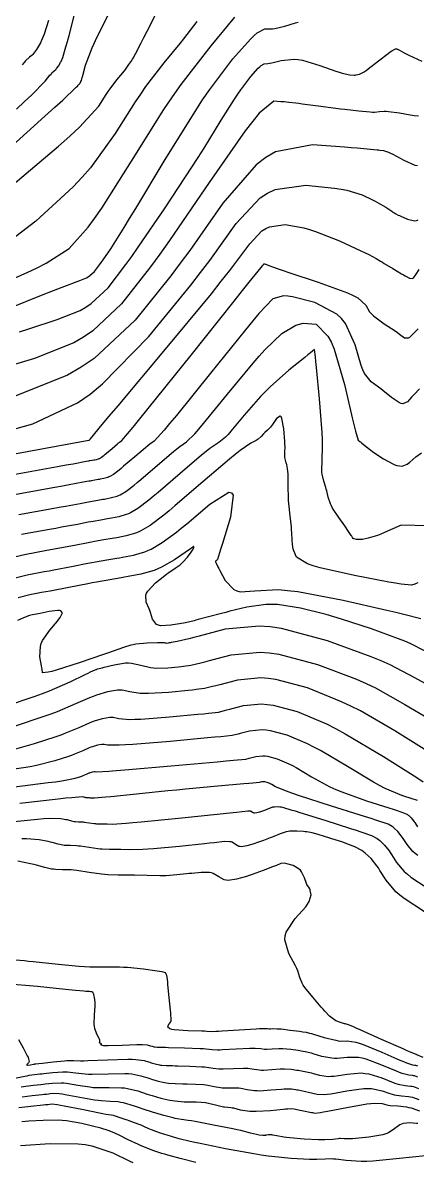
# Model space of a CAD drawing. Header units: metres. Extents: x 837117 to 838479, y 1189012 to 1191015.
# Drawn here: x 837752.4 to 837797.5, y 1190197.5 to 1190327.7 of the extents above; entities that cross this region are included whole.
import ezdxf

# ---------------------------------------------------------------- set-up
doc = ezdxf.new("R2010")
doc.units = ezdxf.units.M
doc.header["$LTSCALE"] = 0.3
doc.layers.add('COTAS 10', color=1, linetype='Continuous')
doc.layers.add('COTAS INT', color=252, linetype='Continuous')

msp = doc.modelspace()

# ---------------------------------------------------------------- linework, layer by layer
at = {"layer": 'COTAS 10'}
for points in [[(837749.16, 1190311.8), (837754.96, 1190317.01), (837756.08, 1190318.02), (837756.99, 1190318.85), (837758.54, 1190320.3), (837758.7, 1190320.49), (837758.73, 1190320.53), (837758.76, 1190320.56), (837758.84, 1190320.63), (837758.89, 1190320.68), (837758.91, 1190320.69), (837758.92, 1190320.71), (837758.98, 1190320.79), (837759.04, 1190320.89), (837759.05, 1190320.92), (837759.07, 1190320.95), (837759.12, 1190321.08), (837759.23, 1190321.44), (837759.28, 1190321.61), (837759.33, 1190321.81), (837759.6, 1190322.82), (837760.37, 1190324.82), (837760.75, 1190325.65), (837761.19, 1190326.59), (837763.4, 1190331.02)], [(837752.05, 1190292.34), (837753.1, 1190292.72), (837756.36, 1190293.76), (837758.99, 1190294.81), (837759.64, 1190295.19), (837760.25, 1190295.6), (837762.18, 1190297.4), (837764.22, 1190300.04), (837764.9, 1190300.98), (837765.63, 1190302.02), (837768.7, 1190306.53), (837771.76, 1190311.17), (837772.48, 1190312.29), (837773.16, 1190313.34), (837775.13, 1190316.53), (837776.63, 1190318.95), (837777.01, 1190319.51), (837777.36, 1190320.03), (837778.49, 1190321.52), (837779.34, 1190322.48), (837779.52, 1190322.65), (837779.67, 1190322.79), (837780.04, 1190322.99), (837780.46, 1190323.02), (837780.66, 1190323.05), (837780.89, 1190323.1), (837781.98, 1190323.38), (837783.46, 1190323.52), (837783.92, 1190323.47), (837784.41, 1190323.39), (837786.39, 1190322.81), (837788.23, 1190322.15), (837788.62, 1190322.02), (837788.97, 1190321.91), (837789.83, 1190321.71), (837790.33, 1190321.69), (837790.45, 1190321.7), (837790.57, 1190321.71), (837790.94, 1190321.79), (837791.47, 1190322.09), (837791.69, 1190322.24), (837791.94, 1190322.42), (837793.1, 1190323.31), (837794.23, 1190324.17), (837794.46, 1190324.34), (837794.65, 1190324.48), (837795.04, 1190324.71), (837795.2, 1190324.7), (837795.25, 1190324.68), (837795.3, 1190324.66), (837795.51, 1190324.53), (837796.04, 1190324.24), (837796.29, 1190324.12), (837796.59, 1190323.97), (837798.05, 1190323.3)], [(837751.37, 1190276.06), (837756.38, 1190276.97), (837757.37, 1190277.15), (837758.18, 1190277.29), (837759.66, 1190277.56), (837759.98, 1190277.62), (837760.05, 1190277.64), (837760.13, 1190277.65), (837760.34, 1190277.69), (837760.53, 1190277.72), (837760.59, 1190277.73), (837760.65, 1190277.74), (837760.86, 1190277.78), (837761.08, 1190277.84), (837761.14, 1190277.87), (837761.2, 1190277.9), (837761.41, 1190278.02), (837761.73, 1190278.26), (837761.86, 1190278.36), (837762, 1190278.48), (837762.63, 1190279.03), (837763.25, 1190279.56), (837763.38, 1190279.67), (837763.5, 1190279.75), (837763.75, 1190279.93), (837765.05, 1190281.46), (837765.81, 1190282.41), (837766.76, 1190283.58), (837771.67, 1190289.71), (837776.59, 1190295.87), (837777.55, 1190297.07), (837778.33, 1190298.04), (837779.67, 1190299.71), (837779.83, 1190299.9), (837779.86, 1190299.95), (837779.89, 1190299.98), (837779.95, 1190300.07), (837779.99, 1190300.11), (837780.01, 1190300.12), (837780.02, 1190300.13), (837780.07, 1190300.14), (837780.18, 1190300.1), (837780.23, 1190300.08), (837780.29, 1190300.06), (837780.56, 1190299.94), (837781.63, 1190299.56), (837782.19, 1190299.37), (837782.85, 1190299.14), (837786.22, 1190298.03), (837789.55, 1190296.8), (837790.2, 1190296.51), (837790.73, 1190296.23), (837791.66, 1190295.39), (837792.08, 1190294.63), (837792.29, 1190294.41), (837792.54, 1190294.17), (837793.76, 1190293.27), (837795.01, 1190292.46), (837795.28, 1190292.27), (837795.52, 1190292.11), (837796.08, 1190291.69), (837796.53, 1190291.67), (837796.69, 1190291.76), (837796.86, 1190291.89), (837797.63, 1190292.72)], [(837750.62, 1190264), (837752.91, 1190264.6), (837754.88, 1190264.96), (837755.43, 1190265.06), (837755.98, 1190265.17), (837758.01, 1190265.55), (837759.87, 1190265.91), (837760.32, 1190265.99), (837760.74, 1190266.07), (837762.02, 1190266.29), (837763.16, 1190266.49), (837763.49, 1190266.54), (837763.82, 1190266.61), (837765.09, 1190266.85), (837766.38, 1190267.22), (837766.74, 1190267.37), (837767.1, 1190267.53), (837768.38, 1190268.27), (837769.99, 1190269.47), (837770.55, 1190269.92), (837771.17, 1190270.42), (837773.81, 1190272.68), (837775.98, 1190274.03), (837776.3, 1190273.96), (837776.5, 1190273.71), (837776.17, 1190271.19), (837775.26, 1190268.16), (837775.08, 1190267.58), (837774.94, 1190267.11), (837774.7, 1190266.34), (837774.67, 1190266.31), (837774.67, 1190266.31), (837774.66, 1190266.3), (837774.63, 1190266.28), (837774.59, 1190266.25), (837774.58, 1190266.25), (837774.57, 1190266.24), (837774.51, 1190266.19), (837774.48, 1190266.12), (837774.48, 1190266.09), (837774.48, 1190266.06), (837774.53, 1190265.91), (837774.74, 1190265.5), (837774.85, 1190265.3), (837774.97, 1190265.07), (837775.58, 1190263.93), (837776.56, 1190262.91), (837776.91, 1190262.76), (837777.29, 1190262.66), (837778.97, 1190262.77), (837781.68, 1190262.9), (837782.71, 1190262.81), (837783.87, 1190262.67), (837789.07, 1190261.69), (837794.07, 1190260.56), (837795.11, 1190260.32), (837796, 1190260.1), (837797.94, 1190259.58)], [(837751.09, 1190244.54), (837753.77, 1190245.3), (837756.24, 1190246.11), (837756.81, 1190246.32), (837757.34, 1190246.52), (837758.88, 1190247.16), (837760.04, 1190247.67), (837760.33, 1190247.79), (837760.62, 1190247.89), (837761.55, 1190248.18), (837762.36, 1190248.31), (837762.57, 1190248.31), (837762.76, 1190248.31), (837763.4, 1190248.18), (837764.65, 1190248.07), (837765.23, 1190248.09), (837765.91, 1190248.11), (837769.19, 1190248.36), (837772.46, 1190248.66), (837773.11, 1190248.72), (837773.67, 1190248.78), (837774.79, 1190248.91), (837775.49, 1190249.08), (837775.78, 1190249.15), (837776.12, 1190249.24), (837777.67, 1190249.65), (837779.72, 1190249.84), (837780.37, 1190249.79), (837781.06, 1190249.7), (837783.82, 1190248.96), (837787.16, 1190247.55), (837788.2, 1190247.02), (837789.29, 1190246.43), (837793.67, 1190243.82), (837797.49, 1190241.41), (837798.22, 1190240.95)], [(837798.37, 1190226.06), (837796.04, 1190227.59), (837795.54, 1190227.99), (837795.09, 1190228.38), (837793.98, 1190229.68), (837793.28, 1190230.81), (837793.1, 1190231.09), (837792.91, 1190231.35), (837792.27, 1190232.16), (837791.6, 1190232.8), (837791.4, 1190232.95), (837791.19, 1190233.09), (837790.4, 1190233.51), (837789.49, 1190233.86), (837789.21, 1190233.96), (837788.92, 1190234.06), (837787.79, 1190234.43), (837786.7, 1190234.76), (837786.45, 1190234.84), (837786.21, 1190234.9), (837785.52, 1190235.09), (837784.91, 1190235.21), (837784.72, 1190235.23), (837784.53, 1190235.25), (837783.76, 1190235.31), (837782.98, 1190235.28), (837782.77, 1190235.25), (837782.56, 1190235.21), (837781.85, 1190234.99), (837781.14, 1190234.7), (837780.93, 1190234.62), (837780.72, 1190234.54), (837779.94, 1190234.23), (837779.16, 1190233.95), (837778.95, 1190233.88), (837778.75, 1190233.81), (837778.05, 1190233.61), (837777.43, 1190233.52), (837777.29, 1190233.53), (837777.15, 1190233.56), (837776.76, 1190233.78), (837776.37, 1190234.02), (837776.24, 1190234.06), (837776.1, 1190234.09), (837775.51, 1190234.1), (837774.31, 1190233.97), (837773.79, 1190233.92), (837773.19, 1190233.86), (837770.33, 1190233.56), (837767.39, 1190233.29), (837766.73, 1190233.24), (837766.15, 1190233.2), (837764.64, 1190233.17), (837763.64, 1190233.2), (837763.39, 1190233.2), (837763.14, 1190233.21), (837762.33, 1190233.21), (837761.51, 1190233.23), (837761.26, 1190233.25), (837761.01, 1190233.28), (837760, 1190233.43), (837759.03, 1190233.57), (837758.79, 1190233.59), (837758.57, 1190233.61), (837757.89, 1190233.64), (837757.31, 1190233.65), (837757.15, 1190233.67), (837757, 1190233.69), (837756.46, 1190233.82), (837755.8, 1190233.99), (837755.58, 1190234.04), (837755.33, 1190234.1), (837754.3, 1190234.31), (837752.83, 1190234.42), (837752.31, 1190234.42)], [(837751.51, 1190207.07), (837752.66, 1190207.31), (837752.92, 1190207.35), (837753.15, 1190207.4), (837753.78, 1190207.49), (837754.37, 1190207.56), (837754.59, 1190207.58), (837754.83, 1190207.61), (837755.87, 1190207.73), (837756.99, 1190207.8), (837757.27, 1190207.8), (837757.55, 1190207.79), (837758.46, 1190207.68), (837759.55, 1190207.56), (837759.94, 1190207.54), (837760.37, 1190207.54), (837762.23, 1190207.58), (837764.08, 1190207.61), (837764.5, 1190207.59), (837764.88, 1190207.56), (837765.94, 1190207.35), (837766.72, 1190207.09), (837766.94, 1190207.02), (837767.15, 1190206.96), (837767.9, 1190206.74), (837768.65, 1190206.57), (837768.86, 1190206.53), (837769.07, 1190206.51), (837769.86, 1190206.45), (837770.71, 1190206.43), (837770.95, 1190206.43), (837771.21, 1190206.42), (837772.17, 1190206.39), (837773.11, 1190206.33), (837773.35, 1190206.31), (837773.58, 1190206.28), (837774.33, 1190206.13), (837775.03, 1190205.99), (837775.23, 1190205.97), (837775.44, 1190205.96), (837776.19, 1190205.96), (837776.94, 1190205.97), (837777.15, 1190205.95), (837777.36, 1190205.93), (837778.08, 1190205.78), (837778.94, 1190205.66), (837779.23, 1190205.65), (837779.53, 1190205.64), (837780.81, 1190205.72), (837782.03, 1190205.83), (837782.3, 1190205.85), (837782.54, 1190205.86), (837783.15, 1190205.84), (837783.62, 1190205.77), (837783.77, 1190205.75), (837783.93, 1190205.72), (837784.59, 1190205.59), (837785.26, 1190205.45), (837785.43, 1190205.41), (837785.59, 1190205.37), (837786.1, 1190205.24), (837786.91, 1190205.21), (837787.25, 1190205.24), (837787.65, 1190205.29), (837789.5, 1190205.62), (837791.45, 1190205.89), (837791.91, 1190205.9), (837792.32, 1190205.89), (837793.51, 1190205.64), (837794.42, 1190205.3), (837794.66, 1190205.23), (837794.9, 1190205.17), (837795.74, 1190205.06), (837796.54, 1190204.97), (837796.76, 1190204.93), (837796.98, 1190204.88), (837797.74, 1190204.62)], [(837752.17, 1190199.37), (837755.55, 1190199.6), (837758.77, 1190199.58), (837759.57, 1190199.49), (837760.32, 1190199.35), (837762.71, 1190198.54), (837764.58, 1190197.62), (837765.01, 1190197.42)]]:
    msp.add_lwpolyline(points, dxfattribs=at)
at = {"layer": 'COTAS INT'}
for points in [[(837750.09, 1190308.15), (837756.5, 1190313.57), (837757.8, 1190314.73), (837758.89, 1190315.74), (837761.11, 1190318.15), (837761.95, 1190319.49), (837762.18, 1190319.83), (837762.4, 1190320.14), (837763.18, 1190321.15), (837763.86, 1190321.97), (837764.01, 1190322.16), (837764.16, 1190322.35), (837764.57, 1190322.9), (837764.89, 1190323.36), (837764.97, 1190323.5), (837765.05, 1190323.63), (837765.31, 1190324.11), (837765.96, 1190325.37), (837766.28, 1190325.99), (837766.66, 1190326.73), (837768.53, 1190330.4)], [(837751.69, 1190317.8), (837752.62, 1190318.67), (837753.4, 1190319.4), (837754.99, 1190321.02), (837755.53, 1190321.69), (837755.65, 1190321.82), (837755.75, 1190321.94), (837756.01, 1190322.18), (837756.19, 1190322.33), (837756.24, 1190322.38), (837756.29, 1190322.44), (837756.49, 1190322.71), (837756.69, 1190323.05), (837756.74, 1190323.16), (837756.8, 1190323.27), (837756.99, 1190323.72), (837757.35, 1190324.94), (837757.52, 1190325.53), (837757.71, 1190326.23), (837758.62, 1190329.7)], [(837747.71, 1190296.87), (837752.92, 1190299.13), (837754.07, 1190299.69), (837755.09, 1190300.22), (837757.71, 1190301.88), (837759.9, 1190304.31), (837760.64, 1190305.32), (837761.45, 1190306.48), (837764.86, 1190311.88), (837768.56, 1190317.77), (837769.56, 1190319.23), (837770.54, 1190320.63), (837773.96, 1190325.06), (837776.69, 1190328.31)], [(837748.96, 1190294.29), (837754.76, 1190296.62), (837755.94, 1190297.09), (837756.93, 1190297.48), (837758.96, 1190298.22), (837759.71, 1190298.52), (837759.9, 1190298.63), (837760.07, 1190298.74), (837760.62, 1190299.26), (837761.2, 1190300.01), (837761.4, 1190300.28), (837761.61, 1190300.58), (837762.49, 1190301.86), (837764.02, 1190304.29), (837764.64, 1190305.3), (837765.34, 1190306.46), (837768.59, 1190311.86), (837772.12, 1190317.54), (837772.99, 1190318.86), (837773.82, 1190320.07), (837776.46, 1190323.57), (837778.45, 1190325.8), (837778.87, 1190326.21), (837779.24, 1190326.54), (837780.09, 1190326.99), (837780.74, 1190326.97), (837780.98, 1190327), (837781.24, 1190327.04), (837782.39, 1190327.3), (837783.61, 1190327.66), (837783.93, 1190327.76)], [(837772.32, 1190327.81), (837771.2, 1190326.32), (837770.81, 1190325.83), (837770.39, 1190325.3), (837768.57, 1190323.1), (837766.47, 1190320.39), (837765.87, 1190319.53), (837765.26, 1190318.63), (837762.98, 1190315.02), (837760.17, 1190311.11), (837759.22, 1190310.02), (837758.2, 1190308.94), (837753.91, 1190305.02), (837749.47, 1190301.61)], [(837755.35, 1190327.94), (837754.86, 1190326.36), (837754.53, 1190325.59), (837754.44, 1190325.4), (837754.34, 1190325.21), (837754, 1190324.63), (837753.66, 1190324.17), (837753.57, 1190324.07), (837753.48, 1190323.98), (837753.18, 1190323.73), (837752.73, 1190323.31), (837752.56, 1190323.11), (837752.36, 1190322.88)], [(837797.69, 1190317), (837797.2, 1190317.06), (837796.99, 1190317.09), (837796.73, 1190317.13), (837795.51, 1190317.33), (837794.27, 1190317.5), (837794, 1190317.53), (837793.77, 1190317.54), (837793.21, 1190317.5), (837792.64, 1190317.44), (837792.41, 1190317.44), (837792.14, 1190317.45), (837790.87, 1190317.57), (837789.25, 1190317.76), (837788.76, 1190317.82), (837788.24, 1190317.89), (837786.21, 1190318.15), (837784.38, 1190318.39), (837783.99, 1190318.44), (837783.65, 1190318.49), (837782.85, 1190318.58), (837782.3, 1190318.63), (837782.12, 1190318.65), (837781.93, 1190318.66), (837781.13, 1190318.73), (837779.46, 1190317.34), (837778.72, 1190316.44), (837777.85, 1190315.31), (837773.73, 1190309.41), (837769.21, 1190302.8), (837768.1, 1190301.24), (837767.04, 1190299.79), (837763.73, 1190295.54), (837760.43, 1190292.46), (837759.38, 1190291.76), (837758.27, 1190291.11), (837753.77, 1190289.31), (837749.26, 1190287.96)], [(837797.56, 1190311.32), (837797.3, 1190311.38), (837796.05, 1190311.94), (837794.8, 1190312.61), (837794.53, 1190312.75), (837794.29, 1190312.85), (837793.72, 1190313.04), (837793.27, 1190313.09), (837793.11, 1190313.11), (837792.94, 1190313.13), (837792.19, 1190313.21), (837790.66, 1190313.34), (837789.99, 1190313.39), (837789.22, 1190313.45), (837785.55, 1190313.73), (837781.33, 1190312.91), (837780.21, 1190312.27), (837779.11, 1190311.46), (837775.29, 1190307.07), (837771.51, 1190301.65), (837770.43, 1190300.19), (837769.34, 1190298.75), (837765.29, 1190293.69), (837760.6, 1190289.32), (837759.11, 1190288.32), (837757.54, 1190287.41), (837751.17, 1190284.85)], [(837749.05, 1190280.59), (837753.58, 1190281.83), (837758.67, 1190284.23), (837760.11, 1190285.24), (837761.55, 1190286.4), (837766.84, 1190291.83), (837771.64, 1190297.7), (837772.76, 1190299.14), (837773.81, 1190300.5), (837776.84, 1190304.74), (837779.57, 1190307.67), (837780.41, 1190308.2), (837781.3, 1190308.62), (837784.81, 1190309.12), (837788.09, 1190308.78), (837788.83, 1190308.67), (837789.49, 1190308.54), (837791.25, 1190308.03), (837792.43, 1190307.46), (837792.73, 1190307.3), (837793.01, 1190307.15), (837793.93, 1190306.59), (837794.62, 1190306.14), (837794.76, 1190306.05), (837794.87, 1190305.98), (837795.11, 1190305.83), (837795.37, 1190305.7), (837795.5, 1190305.64), (837795.66, 1190305.57), (837796.41, 1190305.22), (837797.24, 1190305.04), (837797.44, 1190305.08), (837797.63, 1190305.16)], [(837751.06, 1190278.35), (837759.99, 1190279.96), (837760, 1190279.97), (837760, 1190279.97), (837760.01, 1190279.97), (837760.01, 1190279.97), (837760.01, 1190279.97), (837760.01, 1190279.97), (837760.02, 1190279.97), (837760.02, 1190279.97), (837760.02, 1190279.97), (837760.03, 1190279.97), (837760.03, 1190279.98), (837760.03, 1190279.98), (837760.04, 1190279.99), (837760.05, 1190279.99), (837760.05, 1190280), (837760.05, 1190280), (837760.06, 1190280), (837760.07, 1190280.02), (837760.09, 1190280.04), (837760.1, 1190280.05), (837760.17, 1190280.14), (837761.51, 1190281.75), (837762.32, 1190282.72), (837763.32, 1190283.91), (837768.54, 1190290.14), (837773.99, 1190296.72), (837775.13, 1190298.14), (837776.12, 1190299.38), (837778.4, 1190302.4), (837779.78, 1190303.89), (837780.21, 1190304.16), (837780.66, 1190304.37), (837782.44, 1190304.63), (837784.56, 1190304.25), (837785.21, 1190304.07), (837785.9, 1190303.84), (837788.64, 1190302.75), (837791.07, 1190301.63), (837791.57, 1190301.4), (837791.99, 1190301.2), (837792.84, 1190300.75), (837793.35, 1190300.43), (837793.55, 1190300.31), (837793.77, 1190300.18), (837794.75, 1190299.58), (837795.74, 1190298.99), (837795.96, 1190298.87), (837796.15, 1190298.76), (837796.64, 1190298.5), (837796.96, 1190298.47), (837797.05, 1190298.51), (837797.14, 1190298.57), (837797.42, 1190298.94), (837797.75, 1190299.47)], [(837797.78, 1190285.85), (837797.17, 1190285.21), (837797.02, 1190285.05), (837796.88, 1190284.89), (837796.43, 1190284.35), (837795.91, 1190284.12), (837795.72, 1190284.16), (837795.52, 1190284.23), (837794.61, 1190284.84), (837793.62, 1190285.66), (837793.36, 1190285.85), (837793.11, 1190286.04), (837792.27, 1190286.63), (837791.5, 1190287.59), (837791.3, 1190288.01), (837791.11, 1190288.51), (837790.44, 1190290.87), (837789.34, 1190293.32), (837788.88, 1190293.87), (837788.35, 1190294.37), (837785.83, 1190295.71), (837783.29, 1190296.37), (837782.73, 1190296.44), (837782.24, 1190296.46), (837781.02, 1190296.13), (837779.44, 1190294.44), (837778.73, 1190293.6), (837777.89, 1190292.6), (837773.89, 1190287.65), (837769.99, 1190282.81), (837769.22, 1190281.88), (837768.59, 1190281.12), (837767.44, 1190279.85), (837766.94, 1190279.51), (837766.72, 1190279.33), (837766.46, 1190279.12), (837765.23, 1190278.07), (837763.96, 1190276.99), (837763.69, 1190276.75), (837763.44, 1190276.55), (837762.81, 1190276.07), (837762.38, 1190275.82), (837762.26, 1190275.77), (837762.14, 1190275.72), (837761.7, 1190275.59), (837761.28, 1190275.51), (837761.17, 1190275.49), (837761.06, 1190275.47), (837760.68, 1190275.41), (837760.25, 1190275.33), (837760.11, 1190275.31), (837759.96, 1190275.28), (837759.33, 1190275.16), (837757.74, 1190274.87), (837756.98, 1190274.73), (837756.08, 1190274.56), (837751.68, 1190273.77)], [(837751.98, 1190271.48), (837755.78, 1190272.16), (837756.59, 1190272.31), (837757.3, 1190272.44), (837759, 1190272.76), (837759.93, 1190272.94), (837760.16, 1190272.98), (837760.37, 1190273.02), (837761.01, 1190273.13), (837761.58, 1190273.23), (837761.75, 1190273.25), (837761.92, 1190273.29), (837762.55, 1190273.41), (837763.2, 1190273.59), (837763.38, 1190273.67), (837763.56, 1190273.75), (837764.2, 1190274.12), (837765.15, 1190274.84), (837765.52, 1190275.14), (837765.93, 1190275.49), (837767.82, 1190277.11), (837769.67, 1190278.69), (837770.05, 1190279), (837770.39, 1190279.27), (837771.13, 1190279.78), (837772.09, 1190280.72), (837772.56, 1190281.25), (837773.11, 1190281.9), (837775.82, 1190285.24), (837778.77, 1190288.79), (837779.47, 1190289.58), (837780.12, 1190290.29), (837782.07, 1190292.15), (837783.65, 1190293.11), (837784.08, 1190293.25), (837784.5, 1190293.34), (837785.97, 1190293.22), (837787.33, 1190291.88), (837787.69, 1190291.2), (837788.04, 1190290.39), (837789.21, 1190286.34), (837790.13, 1190282.38), (837790.32, 1190281.62), (837790.47, 1190281), (837790.78, 1190279.98), (837790.98, 1190279.83), (837791.06, 1190279.77), (837791.15, 1190279.69), (837791.58, 1190279.33), (837792.22, 1190278.83), (837792.44, 1190278.68), (837792.68, 1190278.51), (837793.7, 1190277.84), (837794.73, 1190277.27), (837794.97, 1190277.17), (837795.19, 1190277.09), (837795.82, 1190277.02), (837796.37, 1190277.24), (837796.53, 1190277.34), (837796.7, 1190277.46), (837797.38, 1190278.06), (837798.02, 1190278.53)], [(837798.87, 1190270.19), (837795.71, 1190270.27), (837793.81, 1190269.43), (837793.38, 1190269.25), (837792.99, 1190269.1), (837791.94, 1190268.77), (837791.26, 1190268.64), (837791.1, 1190268.62), (837790.96, 1190268.61), (837790.58, 1190268.62), (837790.33, 1190268.69), (837790.28, 1190268.71), (837790.23, 1190268.74), (837790.12, 1190268.84), (837790.04, 1190268.99), (837790.01, 1190269.04), (837789.98, 1190269.09), (837789.84, 1190269.33), (837789.54, 1190269.77), (837789.42, 1190269.96), (837789.27, 1190270.17), (837788.56, 1190271.15), (837787.86, 1190272.2), (837787.72, 1190272.46), (837787.6, 1190272.71), (837787.34, 1190273.48), (837787.19, 1190274.17), (837787.14, 1190274.36), (837787.08, 1190274.56), (837786.84, 1190275.29), (837786.65, 1190276.09), (837786.63, 1190276.34), (837786.61, 1190276.59), (837786.68, 1190277.6), (837786.72, 1190279.33), (837786.7, 1190280.05), (837786.65, 1190280.87), (837786.35, 1190284.69), (837786.02, 1190288.28), (837785.95, 1190288.96), (837785.89, 1190289.51), (837785.79, 1190290.35), (837785.32, 1190289.95), (837785.04, 1190289.72), (837784.69, 1190289.43), (837782.87, 1190287.96), (837780.72, 1190286.06), (837780.16, 1190285.51), (837779.61, 1190284.95), (837777.75, 1190282.82), (837776.23, 1190281), (837775.9, 1190280.63), (837775.6, 1190280.32), (837774.83, 1190279.71), (837773.83, 1190279.02), (837773.39, 1190278.67), (837772.87, 1190278.25), (837770.42, 1190276.16), (837767.9, 1190274), (837767.35, 1190273.53), (837766.85, 1190273.13), (837765.59, 1190272.17), (837764.74, 1190271.68), (837764.5, 1190271.57), (837764.26, 1190271.47), (837763.4, 1190271.22), (837762.55, 1190271.06), (837762.33, 1190271.02), (837762.11, 1190270.98), (837761.35, 1190270.85), (837760.49, 1190270.7), (837760.21, 1190270.65), (837759.91, 1190270.59), (837758.67, 1190270.36), (837756.86, 1190270.02), (837756.21, 1190269.9), (837755.48, 1190269.76), (837752.29, 1190269.19)], [(837797.6, 1190263.66), (837797.43, 1190263.59), (837797.28, 1190263.53), (837796.87, 1190263.41), (837795.69, 1190263.53), (837795.05, 1190263.64), (837794.28, 1190263.77), (837790.36, 1190264.5), (837786.42, 1190265.39), (837785.64, 1190265.62), (837784.98, 1190265.84), (837783.73, 1190266.61), (837783.42, 1190267.35), (837783.36, 1190267.56), (837783.31, 1190267.76), (837783.23, 1190268.52), (837783.19, 1190269.42), (837783.17, 1190269.71), (837783.14, 1190270.03), (837783, 1190271.34), (837782.86, 1190272.73), (837782.83, 1190273.09), (837782.81, 1190273.44), (837782.79, 1190274.64), (837782.79, 1190275.66), (837782.78, 1190275.89), (837782.77, 1190276.11), (837782.7, 1190276.73), (837782.61, 1190277.18), (837782.59, 1190277.29), (837782.56, 1190277.39), (837782.46, 1190277.71), (837782.39, 1190278.01), (837782.38, 1190278.11), (837782.38, 1190278.2), (837782.4, 1190278.58), (837782.42, 1190279.24), (837782.41, 1190279.51), (837782.39, 1190279.82), (837782.28, 1190281.26), (837782.05, 1190282.46), (837781.97, 1190282.63), (837781.88, 1190282.72), (837781.45, 1190282.44), (837780.98, 1190281.77), (837780.87, 1190281.62), (837780.76, 1190281.48), (837780.41, 1190281.13), (837780.1, 1190280.86), (837780.02, 1190280.78), (837779.94, 1190280.7), (837779.68, 1190280.4), (837779.35, 1190280.09), (837779.23, 1190280.01), (837779.1, 1190279.93), (837778.52, 1190279.63), (837777.27, 1190278.78), (837776.72, 1190278.34), (837776.08, 1190277.82), (837773.01, 1190275.2), (837769.87, 1190272.5), (837769.17, 1190271.92), (837768.56, 1190271.42), (837766.99, 1190270.22), (837765.92, 1190269.6), (837765.62, 1190269.47), (837765.32, 1190269.35), (837764.24, 1190269.03), (837763.19, 1190268.83), (837762.91, 1190268.78), (837762.63, 1190268.73), (837761.69, 1190268.57), (837760.62, 1190268.38), (837760.27, 1190268.32), (837759.89, 1190268.25), (837758.34, 1190267.96), (837756.42, 1190267.59), (837755.82, 1190267.48), (837755.18, 1190267.36), (837752.6, 1190266.89), (837749.66, 1190266.18)], [(837798.43, 1190255.86), (837796.74, 1190256.73), (837796.11, 1190257), (837795.41, 1190257.29), (837792.29, 1190258.43), (837788.88, 1190259.54), (837787.99, 1190259.8), (837787.12, 1190260.05), (837784.19, 1190260.78), (837781.56, 1190261.18), (837780.88, 1190261.21), (837780.23, 1190261.2), (837778.04, 1190260.91), (837776.12, 1190260.42), (837775.63, 1190260.3), (837775.17, 1190260.18), (837773.65, 1190259.78), (837772.47, 1190259.47), (837772.23, 1190259.4), (837772.01, 1190259.35), (837771.53, 1190259.22), (837771.03, 1190259.12), (837770.82, 1190259.08), (837770.57, 1190259.03), (837769.37, 1190258.82), (837768.18, 1190258.78), (837767.94, 1190258.84), (837767.73, 1190258.93), (837767.27, 1190259.51), (837767.03, 1190260.29), (837766.95, 1190260.51), (837766.87, 1190260.72), (837766.55, 1190261.48), (837766.5, 1190262.27), (837766.59, 1190262.5), (837766.72, 1190262.74), (837767.6, 1190263.67), (837768.66, 1190264.51), (837768.91, 1190264.7), (837769.14, 1190264.87), (837769.85, 1190265.34), (837770.42, 1190265.74), (837770.57, 1190265.87), (837770.72, 1190266.02), (837771.25, 1190266.61), (837771.67, 1190267.18), (837771.76, 1190267.3), (837771.83, 1190267.41), (837771.97, 1190267.69), (837771.98, 1190267.8), (837771.98, 1190267.82), (837771.96, 1190267.82), (837771.86, 1190267.76), (837771.45, 1190267.46), (837771.25, 1190267.32), (837771, 1190267.15), (837769.78, 1190266.32), (837768.28, 1190265.46), (837767.86, 1190265.27), (837767.45, 1190265.1), (837765.93, 1190264.66), (837764.46, 1190264.38), (837764.07, 1190264.31), (837763.68, 1190264.24), (837762.36, 1190264.01), (837760.86, 1190263.75), (837760.37, 1190263.66), (837759.85, 1190263.57), (837757.68, 1190263.15), (837755.54, 1190262.74), (837755.04, 1190262.65), (837754.58, 1190262.56), (837753.21, 1190262.31), (837751.91, 1190261.96)], [(837799.62, 1190251.51), (837797.28, 1190252.83), (837794.45, 1190254.3), (837793.41, 1190254.75), (837792.28, 1190255.22), (837787.28, 1190257.06), (837782.01, 1190258.46), (837780.71, 1190258.64), (837779.47, 1190258.74), (837775.56, 1190258.37), (837772.61, 1190257.58), (837771.97, 1190257.42), (837771.42, 1190257.28), (837770.08, 1190256.97), (837769.4, 1190256.84), (837769.27, 1190256.82), (837769.15, 1190256.8), (837768.92, 1190256.76), (837768.82, 1190256.77), (837768.79, 1190256.77), (837768.76, 1190256.78), (837768.65, 1190256.81), (837768.27, 1190256.83), (837768.07, 1190256.83), (837767.84, 1190256.82), (837766.66, 1190256.77), (837765.36, 1190256.65), (837765.06, 1190256.6), (837764.78, 1190256.55), (837763.94, 1190256.3), (837762.75, 1190255.85), (837762.24, 1190255.67), (837761.65, 1190255.47), (837758.88, 1190254.53), (837756.24, 1190253.7), (837755.74, 1190253.55), (837755.33, 1190253.45), (837754.68, 1190253.4), (837754.63, 1190253.8), (837754.6, 1190253.98), (837754.57, 1190254.19), (837754.39, 1190255.2), (837754.43, 1190256.41), (837754.53, 1190256.75), (837754.67, 1190257.08), (837755.5, 1190258.27), (837756.39, 1190259.3), (837756.56, 1190259.53), (837756.7, 1190259.73), (837756.96, 1190260.24), (837756.76, 1190260.48), (837756.61, 1190260.5), (837756.43, 1190260.51), (837755.45, 1190260.38), (837754.4, 1190260.18), (837754.18, 1190260.14), (837753.98, 1190260.1), (837753.52, 1190260.01), (837753.2, 1190259.93), (837753.09, 1190259.89), (837752.98, 1190259.85), (837752.52, 1190259.66), (837751.82, 1190259.37)], [(837750.45, 1190249.58), (837753.85, 1190250.74), (837754.68, 1190251.04), (837755.46, 1190251.34), (837757.86, 1190252.38), (837759.56, 1190253.2), (837759.9, 1190253.36), (837760.18, 1190253.49), (837760.69, 1190253.72), (837760.81, 1190253.76), (837760.85, 1190253.77), (837760.88, 1190253.79), (837760.98, 1190253.83), (837761.33, 1190253.93), (837761.52, 1190253.98), (837761.74, 1190254.04), (837762.87, 1190254.32), (837764.18, 1190254.52), (837764.52, 1190254.53), (837764.85, 1190254.51), (837765.94, 1190254.28), (837767.04, 1190254), (837767.36, 1190253.96), (837767.7, 1190253.94), (837769.01, 1190253.96), (837770.25, 1190254.09), (837770.55, 1190254.12), (837770.82, 1190254.16), (837771.65, 1190254.28), (837772.78, 1190254.54), (837773.24, 1190254.66), (837773.78, 1190254.8), (837776.27, 1190255.46), (837779.56, 1190255.77), (837780.6, 1190255.69), (837781.7, 1190255.53), (837786.13, 1190254.36), (837790.58, 1190252.66), (837791.69, 1190252.16), (837792.75, 1190251.67), (837796.13, 1190249.79), (837798.98, 1190248.1)], [(837798.34, 1190244.68), (837794.97, 1190246.76), (837791.05, 1190249.03), (837789.96, 1190249.58), (837788.88, 1190250.09), (837784.97, 1190251.66), (837781.38, 1190252.61), (837780.48, 1190252.74), (837779.64, 1190252.81), (837776.97, 1190252.55), (837774.95, 1190252.02), (837774.51, 1190251.91), (837774.13, 1190251.81), (837773.22, 1190251.6), (837772.25, 1190251.47), (837771.83, 1190251.42), (837771.35, 1190251.37), (837769.1, 1190251.16), (837766.8, 1190251.02), (837766.3, 1190251.02), (837765.84, 1190251.04), (837764.67, 1190251.23), (837763.79, 1190251.41), (837763.52, 1190251.42), (837763.24, 1190251.41), (837762.13, 1190251.23), (837760.85, 1190250.83), (837760.46, 1190250.69), (837760.05, 1190250.53), (837758.46, 1190249.83), (837756.35, 1190248.95), (837755.62, 1190248.68), (837754.83, 1190248.39), (837751.45, 1190247.27)], [(837797.56, 1190238.8), (837797.34, 1190238.88), (837797.07, 1190238.96), (837795.78, 1190239.37), (837793.86, 1190240.18), (837793.22, 1190240.51), (837792.52, 1190240.89), (837789.56, 1190242.67), (837786.49, 1190244.5), (837785.73, 1190244.91), (837785, 1190245.27), (837782.67, 1190246.26), (837780.74, 1190246.77), (837780.26, 1190246.84), (837779.81, 1190246.88), (837778.37, 1190246.74), (837777.29, 1190246.45), (837777.05, 1190246.39), (837776.85, 1190246.34), (837776.36, 1190246.23), (837775.09, 1190246.09), (837774.4, 1190246.02), (837773.56, 1190245.95), (837769.29, 1190245.56), (837765.01, 1190245.2), (837764.16, 1190245.15), (837763.45, 1190245.11), (837762.13, 1190245.13), (837761.73, 1190245.21), (837761.61, 1190245.21), (837761.48, 1190245.21), (837760.97, 1190245.13), (837760.39, 1190244.95), (837760.21, 1190244.88), (837760.02, 1190244.81), (837759.3, 1190244.49), (837758.33, 1190244.08), (837758, 1190243.96), (837757.64, 1190243.83), (837756.1, 1190243.32), (837753.99, 1190242.8), (837753.28, 1190242.66), (837752.5, 1190242.53), (837749.24, 1190242.09)], [(837751.2, 1190240.34), (837755.32, 1190240.84), (837756.17, 1190240.95), (837756.89, 1190241.05), (837758.42, 1190241.34), (837759.05, 1190241.55), (837759.19, 1190241.6), (837759.33, 1190241.65), (837759.71, 1190241.82), (837760.01, 1190241.95), (837760.08, 1190241.98), (837760.16, 1190242), (837760.39, 1190242.07), (837760.6, 1190242.11), (837760.65, 1190242.11), (837760.7, 1190242.11), (837760.86, 1190242.07), (837762.26, 1190242.15), (837763.09, 1190242.21), (837764.11, 1190242.29), (837769.38, 1190242.75), (837774.66, 1190243.23), (837775.68, 1190243.33), (837776.51, 1190243.4), (837777.93, 1190243.54), (837778.21, 1190243.61), (837778.32, 1190243.64), (837778.46, 1190243.67), (837779.07, 1190243.84), (837779.89, 1190243.91), (837780.15, 1190243.89), (837780.42, 1190243.85), (837781.52, 1190243.56), (837782.84, 1190243), (837783.26, 1190242.79), (837783.69, 1190242.56), (837785.44, 1190241.52), (837787.55, 1190240.37), (837788.21, 1190240.07), (837788.92, 1190239.78), (837791.75, 1190238.77), (837794.29, 1190237.97), (837794.8, 1190237.8), (837795.23, 1190237.67), (837796.1, 1190237.36), (837796.42, 1190237.2), (837796.51, 1190237.14), (837796.59, 1190237.08), (837796.86, 1190236.82), (837797.12, 1190236.49), (837797.2, 1190236.38), (837797.27, 1190236.27), (837797.56, 1190235.81)], [(837797.61, 1190232.51), (837797.3, 1190232.75), (837797.03, 1190232.98), (837796.37, 1190233.77), (837795.94, 1190234.45), (837795.83, 1190234.62), (837795.72, 1190234.77), (837795.33, 1190235.26), (837794.92, 1190235.65), (837794.8, 1190235.74), (837794.68, 1190235.83), (837794.2, 1190236.08), (837792.9, 1190236.53), (837792.26, 1190236.73), (837791.5, 1190236.98), (837787.73, 1190238.17), (837783.97, 1190239.38), (837783.21, 1190239.64), (837782.58, 1190239.86), (837781.32, 1190240.37), (837780.9, 1190240.62), (837780.79, 1190240.68), (837780.69, 1190240.73), (837780.37, 1190240.86), (837780.1, 1190240.93), (837780.04, 1190240.94), (837779.97, 1190240.95), (837779.78, 1190240.93), (837779.63, 1190240.89), (837779.59, 1190240.88), (837779.57, 1190240.88), (837779.5, 1190240.86), (837778.74, 1190240.79), (837778.28, 1190240.75), (837777.71, 1190240.69), (837774.72, 1190240.43), (837771.05, 1190240.08), (837770.03, 1190239.99), (837769.03, 1190239.89), (837765.41, 1190239.52), (837762.5, 1190239.23), (837761.93, 1190239.17), (837761.46, 1190239.13), (837760.64, 1190239.06), (837760.5, 1190239.06), (837760.47, 1190239.06), (837760.43, 1190239.06), (837760.32, 1190239.06), (837760.21, 1190239.07), (837760.17, 1190239.07), (837760.14, 1190239.07), (837760, 1190239.09), (837759.87, 1190239.11), (837759.83, 1190239.12), (837759.8, 1190239.12), (837759.71, 1190239.12), (837759.63, 1190239.12), (837759.61, 1190239.13), (837759.59, 1190239.13), (837759.51, 1190239.15), (837759.42, 1190239.17), (837759.39, 1190239.18), (837759.36, 1190239.19), (837759.21, 1190239.22), (837758.03, 1190239.12), (837757.33, 1190239.05), (837756.48, 1190238.96), (837752.09, 1190238.46)], [(837750.69, 1190236.32), (837754.11, 1190236.68), (837754.82, 1190236.73), (837755.43, 1190236.77), (837756.76, 1190236.76), (837757.34, 1190236.64), (837757.48, 1190236.61), (837757.61, 1190236.58), (837757.98, 1190236.48), (837758.29, 1190236.41), (837758.38, 1190236.4), (837758.47, 1190236.39), (837758.8, 1190236.38), (837759.19, 1190236.37), (837759.31, 1190236.36), (837759.45, 1190236.34), (837760, 1190236.26), (837760.57, 1190236.18), (837760.72, 1190236.16), (837760.86, 1190236.15), (837761.33, 1190236.13), (837761.79, 1190236.13), (837761.93, 1190236.13), (837762.07, 1190236.13), (837762.64, 1190236.11), (837764.23, 1190236.21), (837765.02, 1190236.28), (837765.96, 1190236.36), (837770.62, 1190236.83), (837776.12, 1190237.4), (837776.86, 1190237.47), (837778.18, 1190237.61), (837778.42, 1190237.61), (837778.48, 1190237.59), (837778.53, 1190237.58), (837778.69, 1190237.48), (837778.85, 1190237.39), (837778.9, 1190237.38), (837778.96, 1190237.38), (837779.21, 1190237.41), (837779.49, 1190237.5), (837779.58, 1190237.52), (837779.66, 1190237.55), (837779.98, 1190237.67), (837780.29, 1190237.79), (837780.38, 1190237.82), (837780.46, 1190237.85), (837780.75, 1190237.97), (837781.04, 1190238.06), (837781.12, 1190238.08), (837781.21, 1190238.09), (837781.52, 1190238.1), (837781.83, 1190238.08), (837781.91, 1190238.07), (837781.99, 1190238.06), (837782.23, 1190238.01), (837783.1, 1190237.75), (837783.57, 1190237.61), (837784.13, 1190237.44), (837786.98, 1190236.54), (837789.92, 1190235.61), (837790.54, 1190235.41), (837791.08, 1190235.23), (837792.3, 1190234.79), (837792.94, 1190234.46), (837793.1, 1190234.35), (837793.26, 1190234.23), (837793.8, 1190233.71), (837794.32, 1190233.06), (837794.46, 1190232.85), (837794.61, 1190232.63), (837795.17, 1190231.72), (837796.06, 1190230.68), (837796.42, 1190230.37), (837796.82, 1190230.05), (837798.69, 1190228.82)], [(837798.21, 1190209.42), (837797.5, 1190209.75), (837797.46, 1190209.76), (837797.45, 1190209.76), (837797.44, 1190209.76), (837797.4, 1190209.77), (837796.77, 1190210.04), (837796.39, 1190210.2), (837795.92, 1190210.41), (837793.47, 1190211.5), (837791.03, 1190212.59), (837790.56, 1190212.79), (837790.18, 1190212.96), (837789.55, 1190213.22), (837789.4, 1190213.25), (837789.32, 1190213.26), (837789.23, 1190213.29), (837788.76, 1190213.42), (837788.22, 1190213.64), (837788.08, 1190213.72), (837787.95, 1190213.8), (837787.51, 1190214.16), (837786.97, 1190214.74), (837786.78, 1190214.96), (837786.56, 1190215.2), (837785.59, 1190216.31), (837784.69, 1190217.43), (837784.51, 1190217.69), (837784.37, 1190217.93), (837784.11, 1190218.59), (837783.89, 1190219.32), (837783.77, 1190219.6), (837783.62, 1190219.91), (837782.86, 1190221.3), (837782.4, 1190222.89), (837782.45, 1190223.32), (837782.56, 1190223.76), (837783.58, 1190225.3), (837784.78, 1190226.65), (837785, 1190226.96), (837785.17, 1190227.24), (837785.4, 1190228.03), (837785.31, 1190228.53), (837785.28, 1190228.64), (837785.25, 1190228.72), (837785.13, 1190228.89), (837784.98, 1190229.1), (837784.93, 1190229.21), (837784.88, 1190229.33), (837784.66, 1190229.98), (837784.31, 1190230.66), (837784.18, 1190230.82), (837784.02, 1190230.96), (837783.33, 1190231.36), (837782.63, 1190231.58), (837782.47, 1190231.61), (837782.32, 1190231.63), (837781.93, 1190231.59), (837781.44, 1190231.39), (837781.23, 1190231.31), (837781, 1190231.22), (837779.91, 1190230.8), (837778.66, 1190230.34), (837778.33, 1190230.23), (837778.01, 1190230.13), (837776.88, 1190229.8), (837775.9, 1190229.67), (837775.68, 1190229.69), (837775.46, 1190229.73), (837774.83, 1190230.07), (837774.21, 1190230.46), (837774, 1190230.52), (837773.77, 1190230.57), (837772.83, 1190230.58), (837771.77, 1190230.47), (837771.46, 1190230.44), (837771.16, 1190230.41), (837770.03, 1190230.3), (837768.81, 1190230.21), (837768.45, 1190230.2), (837768.08, 1190230.2), (837766.64, 1190230.22), (837765.21, 1190230.26), (837764.85, 1190230.27), (837764.5, 1190230.28), (837763.33, 1190230.27), (837762.16, 1190230.31), (837761.81, 1190230.34), (837761.44, 1190230.38), (837760, 1190230.59), (837758.61, 1190230.8), (837758.27, 1190230.83), (837757.95, 1190230.86), (837756.98, 1190230.89), (837756.15, 1190230.92), (837755.93, 1190230.94), (837755.71, 1190230.97), (837754.93, 1190231.15), (837753.99, 1190231.4), (837753.67, 1190231.47), (837753.32, 1190231.55), (837751.84, 1190231.85)], [(837751.56, 1190220.61), (837752.6, 1190220.5), (837753.06, 1190220.45), (837753.59, 1190220.39), (837756.13, 1190220.12), (837758.84, 1190219.88), (837759.49, 1190219.83), (837760.09, 1190219.8), (837761.89, 1190219.79), (837763.47, 1190219.79), (837763.94, 1190219.77), (837764.41, 1190219.74), (837766.24, 1190219.55), (837767.78, 1190219.34), (837768.07, 1190219.29), (837768.32, 1190219.25), (837768.72, 1190219.16), (837768.76, 1190219.07), (837768.78, 1190219.04), (837768.79, 1190219), (837768.85, 1190218.83), (837768.93, 1190218.33), (837768.96, 1190218.08), (837768.99, 1190217.78), (837769.14, 1190216.3), (837769.28, 1190214.83), (837769.3, 1190214.54), (837769.32, 1190214.3), (837769.34, 1190213.84), (837769.34, 1190213.73), (837769.34, 1190213.71), (837769.34, 1190213.69), (837769.35, 1190213.64), (837769.37, 1190213.61), (837769.37, 1190213.6), (837769.37, 1190213.59), (837769.37, 1190213.58), (837769.37, 1190213.58), (837769.37, 1190213.58), (837769.38, 1190213.58), (837769.37, 1190213.56), (837769.36, 1190213.55), (837769.35, 1190213.54), (837769.29, 1190213.48), (837769.19, 1190213.36), (837769.15, 1190213.31), (837769.12, 1190213.25), (837768.97, 1190212.99), (837769.23, 1190212.73), (837769.45, 1190212.68), (837769.73, 1190212.63), (837771.29, 1190212.52), (837772.9, 1190212.47), (837773.22, 1190212.46), (837773.48, 1190212.45), (837773.95, 1190212.42), (837774.51, 1190212.43), (837774.82, 1190212.44), (837775.21, 1190212.46), (837777.16, 1190212.59), (837779.12, 1190212.71), (837779.51, 1190212.73), (837779.83, 1190212.74), (837780.43, 1190212.74), (837780.62, 1190212.71), (837780.68, 1190212.71), (837780.75, 1190212.71), (837781.03, 1190212.73), (837781.52, 1190212.72), (837781.73, 1190212.71), (837781.96, 1190212.69), (837783.02, 1190212.57), (837784.06, 1190212.44), (837784.27, 1190212.41), (837784.45, 1190212.38), (837784.82, 1190212.33), (837785.23, 1190212.22), (837785.44, 1190212.16), (837785.69, 1190212.09), (837786.9, 1190211.73), (837788.21, 1190211.4), (837788.51, 1190211.35), (837788.78, 1190211.31), (837789.54, 1190211.32), (837790.5, 1190211.19), (837790.9, 1190211.07), (837791.35, 1190210.91), (837793.48, 1190210.04), (837795.54, 1190209.13), (837795.96, 1190208.96), (837796.3, 1190208.82), (837796.98, 1190208.59), (837797.21, 1190208.57), (837797.28, 1190208.55), (837797.34, 1190208.54), (837797.56, 1190208.46)], [(837797.62, 1190207.18), (837797.22, 1190207.32), (837797.11, 1190207.35), (837796.99, 1190207.37), (837796.57, 1190207.42), (837795.83, 1190207.6), (837795.53, 1190207.72), (837795.17, 1190207.85), (837793.49, 1190208.57), (837791.68, 1190209.24), (837791.23, 1190209.35), (837790.82, 1190209.42), (837789.53, 1190209.42), (837788.4, 1190209.3), (837788.09, 1190209.31), (837787.77, 1190209.34), (837786.64, 1190209.56), (837785.65, 1190209.85), (837785.44, 1190209.91), (837785.24, 1190209.96), (837784.74, 1190210.08), (837784.28, 1190210.16), (837784.1, 1190210.19), (837783.91, 1190210.22), (837783.07, 1190210.33), (837782.15, 1190210.41), (837781.92, 1190210.42), (837781.69, 1190210.43), (837780.96, 1190210.39), (837780.34, 1190210.35), (837780.2, 1190210.36), (837780.06, 1190210.36), (837779.65, 1190210.42), (837779.01, 1190210.47), (837778.73, 1190210.47), (837778.4, 1190210.46), (837776.83, 1190210.38), (837775.28, 1190210.29), (837774.96, 1190210.28), (837774.68, 1190210.28), (837774.08, 1190210.32), (837773.41, 1190210.4), (837773.09, 1190210.41), (837772.72, 1190210.43), (837770.9, 1190210.5), (837769.09, 1190210.55), (837768.73, 1190210.56), (837768.42, 1190210.57), (837767.81, 1190210.59), (837767.58, 1190210.6), (837767.52, 1190210.61), (837767.46, 1190210.62), (837767.24, 1190210.67), (837767.03, 1190210.73), (837766.97, 1190210.75), (837766.91, 1190210.77), (837766.68, 1190210.84), (837766.1, 1190210.89), (837765.81, 1190210.89), (837765.48, 1190210.89), (837763.8, 1190210.82), (837762.19, 1190210.77), (837761.89, 1190210.77), (837761.66, 1190210.78), (837761.36, 1190210.85), (837761.43, 1190210.95), (837761.43, 1190210.97), (837761.43, 1190210.99), (837761.33, 1190211.03), (837761.23, 1190211.08), (837761.22, 1190211.1), (837761.21, 1190211.12), (837761.24, 1190211.22), (837761.22, 1190211.43), (837761.19, 1190211.51), (837761.15, 1190211.61), (837760.9, 1190212.08), (837760.66, 1190212.75), (837760.62, 1190212.99), (837760.6, 1190213.23), (837760.62, 1190214.29), (837760.69, 1190215.31), (837760.69, 1190215.54), (837760.69, 1190215.74), (837760.64, 1190216.27), (837760.55, 1190216.59), (837760.53, 1190216.65), (837760.52, 1190216.71), (837760.46, 1190216.84), (837760.4, 1190216.9), (837760.37, 1190216.91), (837760.34, 1190216.92), (837760.21, 1190216.95), (837760.07, 1190216.97), (837759.99, 1190216.97), (837759.87, 1190216.97), (837759.73, 1190216.97), (837759.68, 1190216.97), (837759.63, 1190216.98), (837759.42, 1190217), (837758.46, 1190217.1), (837757.31, 1190217.22), (837754.11, 1190217.55), (837750.4, 1190217.85)], [(837751.94, 1190211.48), (837752.45, 1190210.52), (837752.94, 1190209.63), (837753.03, 1190209.45), (837753.09, 1190209.29), (837753.16, 1190208.97), (837753.07, 1190208.82), (837753.04, 1190208.79), (837753.01, 1190208.75), (837752.89, 1190208.62), (837752.87, 1190208.54), (837752.91, 1190208.54), (837752.96, 1190208.54), (837753.29, 1190208.59), (837753.65, 1190208.66), (837753.73, 1190208.68), (837753.79, 1190208.69), (837753.91, 1190208.71), (837754.25, 1190208.75), (837754.68, 1190208.8), (837755.91, 1190208.94), (837757.18, 1190209.06), (837757.45, 1190209.08), (837757.68, 1190209.09), (837758.22, 1190209.08), (837759.01, 1190209.05), (837759.4, 1190209.06), (837759.86, 1190209.07), (837762.13, 1190209.16), (837764.45, 1190209.23), (837764.94, 1190209.23), (837765.36, 1190209.22), (837766.31, 1190209.1), (837766.81, 1190208.93), (837766.95, 1190208.89), (837767.09, 1190208.84), (837767.57, 1190208.7), (837768.05, 1190208.59), (837768.19, 1190208.57), (837768.33, 1190208.55), (837768.83, 1190208.52), (837769.56, 1190208.5), (837769.84, 1190208.49), (837770.15, 1190208.48), (837771.53, 1190208.45), (837772.92, 1190208.38), (837773.22, 1190208.36), (837773.49, 1190208.33), (837774.2, 1190208.22), (837774.86, 1190208.14), (837775.1, 1190208.13), (837775.36, 1190208.12), (837776.51, 1190208.17), (837777.67, 1190208.22), (837777.94, 1190208.21), (837778.18, 1190208.2), (837778.87, 1190208.1), (837779.5, 1190208.01), (837779.71, 1190208), (837779.94, 1190208), (837780.89, 1190208.06), (837781.86, 1190208.13), (837782.11, 1190208.14), (837782.34, 1190208.14), (837783.11, 1190208.09), (837783.77, 1190208), (837783.94, 1190207.97), (837784.1, 1190207.94), (837784.67, 1190207.84), (837785.25, 1190207.71), (837785.43, 1190207.66), (837785.62, 1190207.61), (837786.37, 1190207.4), (837787.34, 1190207.27), (837787.67, 1190207.28), (837788.02, 1190207.3), (837789.51, 1190207.52), (837791.13, 1190207.66), (837791.57, 1190207.62), (837792, 1190207.57), (837793.5, 1190207.1), (837794.79, 1190206.57), (837795.09, 1190206.47), (837795.37, 1190206.39), (837796.16, 1190206.24), (837796.77, 1190206.17), (837796.93, 1190206.14), (837797.1, 1190206.1), (837797.68, 1190205.9)], [(837752.25, 1190206.07), (837752.51, 1190206.11), (837752.76, 1190206.15), (837753.64, 1190206.27), (837754.5, 1190206.36), (837754.74, 1190206.39), (837754.97, 1190206.42), (837755.83, 1190206.51), (837756.8, 1190206.54), (837757.1, 1190206.52), (837757.42, 1190206.48), (837758.7, 1190206.27), (837760.09, 1190206.06), (837760.49, 1190206.02), (837760.88, 1190206), (837762.32, 1190206), (837763.71, 1190205.98), (837764.07, 1190205.95), (837764.41, 1190205.9), (837765.57, 1190205.61), (837766.63, 1190205.25), (837766.92, 1190205.16), (837767.21, 1190205.07), (837768.22, 1190204.77), (837769.24, 1190204.54), (837769.53, 1190204.5), (837769.82, 1190204.46), (837770.89, 1190204.38), (837771.85, 1190204.36), (837772.06, 1190204.36), (837772.26, 1190204.35), (837772.81, 1190204.34), (837773.31, 1190204.28), (837773.48, 1190204.25), (837773.67, 1190204.22), (837774.46, 1190204.03), (837775.21, 1190203.85), (837775.37, 1190203.81), (837775.51, 1190203.79), (837775.86, 1190203.75), (837776.22, 1190203.72), (837776.36, 1190203.69), (837776.53, 1190203.66), (837777.3, 1190203.46), (837778.38, 1190203.3), (837778.74, 1190203.29), (837779.13, 1190203.29), (837780.74, 1190203.39), (837782.2, 1190203.53), (837782.49, 1190203.56), (837782.73, 1190203.58), (837783.19, 1190203.6), (837783.47, 1190203.55), (837783.61, 1190203.53), (837783.76, 1190203.5), (837784.52, 1190203.35), (837785.27, 1190203.2), (837785.43, 1190203.16), (837785.56, 1190203.14), (837785.84, 1190203.07), (837786.47, 1190203.15), (837786.83, 1190203.21), (837787.27, 1190203.29), (837789.49, 1190203.72), (837791.77, 1190204.12), (837792.24, 1190204.18), (837792.64, 1190204.22), (837793.51, 1190204.18), (837794.05, 1190204.02), (837794.23, 1190203.98), (837794.44, 1190203.96), (837795.33, 1190203.89), (837796.32, 1190203.78), (837796.59, 1190203.72), (837796.86, 1190203.66), (837797.8, 1190203.34)], [(837797.6, 1190201.87), (837797.44, 1190201.89), (837796.7, 1190201.95), (837795.92, 1190201.89), (837795.73, 1190201.83), (837795.55, 1190201.75), (837794.99, 1190201.31), (837794.24, 1190200.81), (837793.93, 1190200.7), (837793.59, 1190200.59), (837792.02, 1190200.31), (837790.47, 1190200.16), (837790.14, 1190200.13), (837789.86, 1190200.12), (837789.2, 1190200.13), (837788.77, 1190200.16), (837788.63, 1190200.16), (837788.49, 1190200.15), (837787.88, 1190200.07), (837786.98, 1190200.02), (837786.64, 1190200.02), (837786.26, 1190200.02), (837784.59, 1190200.11), (837782.95, 1190200.24), (837782.59, 1190200.28), (837782.27, 1190200.31), (837781.48, 1190200.46), (837781.02, 1190200.57), (837780.91, 1190200.58), (837780.82, 1190200.59), (837780.54, 1190200.58), (837780.31, 1190200.54), (837780.24, 1190200.54), (837780.17, 1190200.53), (837779.87, 1190200.52), (837779.47, 1190200.57), (837779.32, 1190200.59), (837779.17, 1190200.63), (837778.48, 1190200.8), (837777.36, 1190201.07), (837776.93, 1190201.17), (837776.44, 1190201.27), (837774.25, 1190201.71), (837772.14, 1190202.11), (837771.71, 1190202.18), (837771.34, 1190202.24), (837770.58, 1190202.35), (837770.07, 1190202.42), (837769.86, 1190202.47), (837769.63, 1190202.52), (837768.55, 1190202.8), (837767.27, 1190203.18), (837766.9, 1190203.29), (837766.54, 1190203.41), (837765.19, 1190203.86), (837763.94, 1190204.24), (837763.63, 1190204.3), (837763.34, 1190204.36), (837762.42, 1190204.42), (837761.39, 1190204.47), (837761.03, 1190204.51), (837760.64, 1190204.56), (837758.93, 1190204.87), (837757.28, 1190205.18), (837756.92, 1190205.23), (837756.6, 1190205.27), (837755.8, 1190205.3), (837755.12, 1190205.22), (837754.88, 1190205.2), (837754.62, 1190205.17), (837753.5, 1190205.05), (837752.36, 1190204.91)], [(837798.5, 1190198.19), (837795.53, 1190197.87), (837792.46, 1190197.59), (837791.76, 1190197.56), (837791.13, 1190197.54), (837789.4, 1190197.65), (837788.24, 1190197.81), (837787.97, 1190197.83), (837787.72, 1190197.84), (837786.99, 1190197.81), (837786.05, 1190197.77), (837785.65, 1190197.78), (837785.21, 1190197.79), (837783.12, 1190197.9), (837780.48, 1190198.17), (837779.68, 1190198.28), (837778.85, 1190198.41), (837775.61, 1190199), (837772.71, 1190199.59), (837772.1, 1190199.72), (837771.56, 1190199.84), (837770.32, 1190200.12), (837769.54, 1190200.35), (837769.3, 1190200.43), (837769.05, 1190200.51), (837768.06, 1190200.84), (837767.16, 1190201.17), (837766.96, 1190201.25), (837766.78, 1190201.32), (837766.33, 1190201.51), (837765.97, 1190201.68), (837765.85, 1190201.73), (837765.72, 1190201.78), (837765.19, 1190201.98), (837764.58, 1190202.2), (837764.4, 1190202.26), (837764.23, 1190202.32), (837763.57, 1190202.55), (837763.01, 1190202.74), (837762.88, 1190202.77), (837762.78, 1190202.8), (837762.52, 1190202.84), (837761.91, 1190202.93), (837761.58, 1190202.99), (837761.18, 1190203.07), (837759.17, 1190203.47), (837757.15, 1190203.87), (837756.75, 1190203.95), (837756.41, 1190204.01), (837755.76, 1190204.09), (837755.27, 1190204.03), (837755.03, 1190204.01), (837754.75, 1190203.98), (837753.36, 1190203.82), (837751.97, 1190203.67)], [(837772.22, 1190197.43), (837770.42, 1190197.87), (837769.02, 1190198.27), (837768.68, 1190198.37), (837768.34, 1190198.47), (837767.28, 1190198.82), (837766.27, 1190199.21), (837765.98, 1190199.34), (837765.67, 1190199.48), (837764.49, 1190200.04), (837763.38, 1190200.58), (837763.12, 1190200.7), (837762.88, 1190200.81), (837762.17, 1190201.1), (837761.35, 1190201.35), (837761.04, 1190201.43), (837760.7, 1190201.52), (837759.16, 1190201.89), (837757.41, 1190202.19), (837756.93, 1190202.24), (837756.45, 1190202.27), (837754.74, 1190202.25), (837753.13, 1190202.14), (837752.72, 1190202.11), (837752.31, 1190202.08)]]:
    msp.add_lwpolyline(points, dxfattribs=at)

doc.saveas('drawing.dxf')
